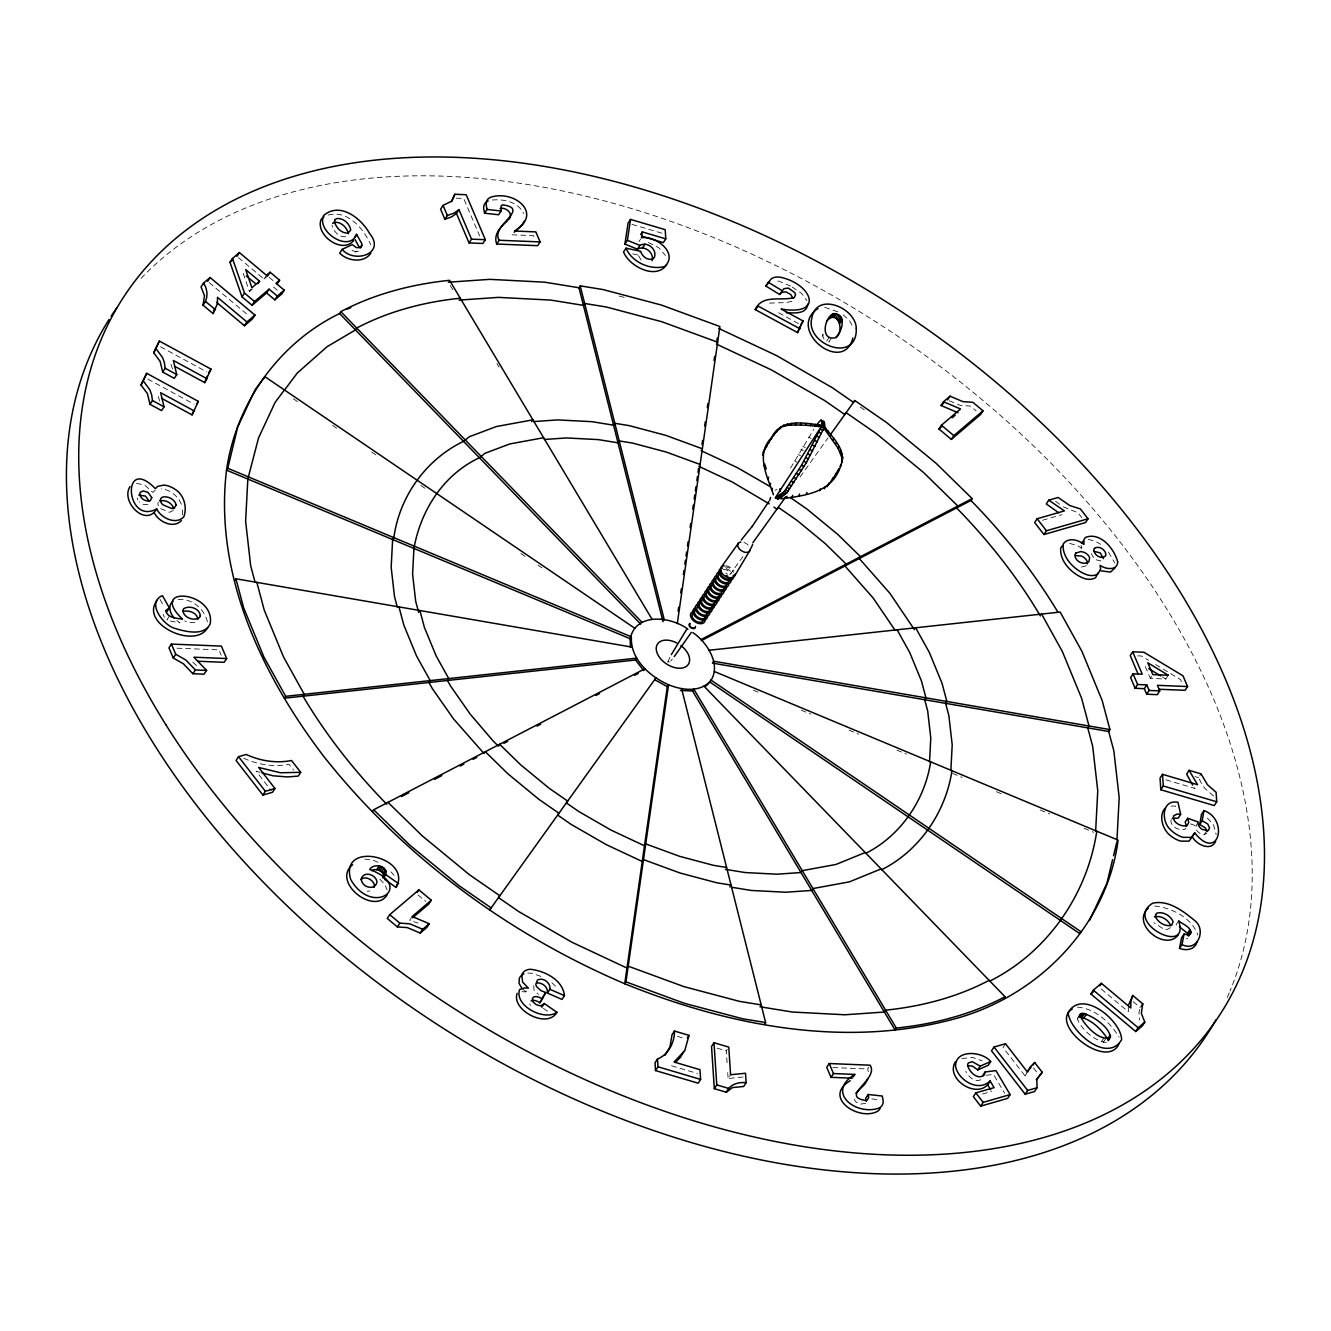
<?xml version="1.0" encoding="UTF-8"?>
<svg xmlns="http://www.w3.org/2000/svg" width="1331" height="1331" viewBox="0 0 1331 1331"><rect width="100%" height="100%" fill="white"/><g stroke="black" fill="none" stroke-linecap="round" stroke-linejoin="round"><path stroke-width="0.75" stroke-dasharray="5 3.75" d="M1128.372 1006.968L1128.305 1011.71L1100.471 988.384M182.613 514.881L182.247 507.627M1198.133 821.959L1195.587 827.183A7.354 4.642 33.3 0 0 1199.73 833.223L1204.239 834.653L1206.834 833.273M1171.047 819.663C1169.783 826.468 1178.8 830.827 1184.557 829.479L1185.954 828.165M533.714 985.672L534.064 990.397L538.473 994.407M669.842 657.364L667.813 662.156M1139.852 1009.281L1138.937 1012.575L1139.619 1019.962M1005.504 1043.72L1003.025 1047.497L1025.07 1075.93L1027.698 1070.806M790.597 467.996L813.74 429.447M1106.177 1042.572C1094.282 1040.709 1081.687 1029.745 1077.328 1018.847L1078.127 1017.616M243.207 273.354L249.413 291.506L251.077 288.993M238.432 257.632L264.037 279.077L266.499 275.301M352.05 250.344L355.793 251.892L358.272 248.115M169.503 615.92L167.024 619.697L168.887 620.662M638.996 241.527L640.644 239.014M641.026 260.061L638.248 255.053L640.71 251.293M412.177 916.493L409.698 920.27L417.934 923.098M824.022 338.989L822.641 336.028L825.104 332.251M826.651 341.152L829.13 337.375M831.243 338.207L828.764 341.984L832.674 341.568M667.729 661.64L669.343 662.173M522.185 991.678L525.945 991.928L527.592 989.415M727.075 1062.72L726.293 1050.891L728.772 1047.114M743.064 1077.029L728.124 1078.509L730.586 1074.733M1069.642 543.431L1077.361 545.527L1081.471 548.222L1083.118 545.71M868.294 1071.638L867.679 1068.976L870.158 1065.199M1168.285 675.233L1165.806 679.01L1150.35 678.377L1152.829 674.617M1213.622 796.038L1204.971 788.484L1201.594 783.66L1198.599 777.653L1201.078 773.877M1025.07 1075.93L1026.733 1073.418M1077.328 1018.847L1079.807 1015.087M1204.239 834.653L1206.701 830.877M1178.617 920.852L1176.138 924.612L1177.685 927.574M1101.336 1041.89L1103.815 1038.13M1103.199 1042.539L1105.678 1038.762M729.821 574.826L743.131 556.275M800.181 476.864L827.965 437.932M670.674 661.008L672.338 659.011M1170.431 927.657L1166.888 929.703L1163.743 929.204L1154.01 922.766M155.062 490.207L152.882 492.437L144.913 485.249L135.962 483.186M249.413 291.506L252.491 288.894M264.037 279.077L267.631 276.016M173.313 510.522L169.353 512.319L160.302 508.475A6.988 4.426 33.3 0 1 158.322 502.22M865.716 1103.382L859.626 1104.231L855.367 1101.452L853.77 1097.642M775.058 490.34L776.971 489.359M1086.329 565.675L1081.438 567.089L1078.476 566.39M358.555 251.176L355.793 251.892M980.797 1079.74C974.475 1082.935 968.486 1076.463 965.774 1071.322M791.895 301.255L786.338 302.586L765.841 303.218M1186.22 938.854L1187.518 938.355M1042.439 520.288L1061.905 514.681M982.478 1094.049L991.628 1091.42M147.857 504.432L143.565 504.482L139.156 501.887M961.864 1058.461L972.861 1057.48L982.245 1060.89M328.275 215.04C347.84 209.666 363.912 228.999 370.8 244.871M986.271 1075.282L993.475 1074.383L1004.622 1093.233M1101.053 560.983L1094.598 559.419L1091.287 553.596M367.223 891.254L369.918 890.988M194.875 622.609L187.854 622.342L184.743 620.928M345.727 236.752C339.122 237.534 333.282 231.211 331.968 225.189M178.138 599.466C192.263 598.101 205.057 609.415 207.653 622.975M492.354 200.016C504.016 198.935 518.225 201.929 523.632 213.576M1171.097 806.087L1175.489 806.037L1176.388 810.063M364.777 859.111L373.362 860.159L380.666 863.619M1154.609 906.028C1171.829 907.825 1191.977 917.808 1197.784 935.028M1077.378 1007.134C1095.03 1008.332 1110.387 1022.657 1119.088 1037.182M456.167 198.186L463.687 198.485L479.659 235.97M512.052 234.805L533.365 235.67L534.779 239.014M1137.706 655.867L1141.449 656.017L1148.57 660.309M176.94 648.18L218.9 649.877L221.162 655.201M832.873 1067.562L867.679 1068.976M527.692 973.028L532.267 973.294L541.052 976.472M1088.342 539.504L1094.498 540.802L1100.704 544.312M871.755 1098.907L879.824 1099.789M824.771 307.328L838.58 312.136M632.741 253.888L638.248 255.053M619.331 296.098L627.101 298.161M170.301 621.061L179.968 622.858L176.857 620.545M260.111 772.363L256.151 771.215L271.241 790.664M631.909 224.323L662.722 233.441M1195.188 776.639L1198.599 777.653M1165.889 779.816L1195.072 788.468L1192.676 785.074M677.462 1036.416L684.733 1038.579M717.06 1048.146L726.293 1050.891M671.556 1065.782L697.494 1073.468M1190.43 823.889L1195.654 825.736M648.413 242.541L658.712 247.666L665.417 255.436M243.739 758.237C257.781 764.693 273.803 767.305 289.06 764.26L293.635 770.183M753.396 690.207L759.136 692.602M801.229 710.172L810.795 714.181M849.078 730.153L858.645 734.146M896.911 750.135L906.478 754.128M952.663 773.427L962.18 777.404M996.47 791.729L1002.193 794.108M1040.293 810.03L1049.826 814.006M1084.116 828.331L1093.649 832.308M790.614 286.082L778.968 281.224A16.188 10.232 33.3 0 0 774.792 280.758M949.302 400.797L960.416 405.406L970.366 406.071L976.172 410.93M778.618 312.785L798.966 323.849M808.682 437.134L811.178 438.498M802.743 446.301L805.255 447.649M800.896 449.379L803.392 450.743M798.034 454.453L800.547 455.801M794.491 460.859L797.003 462.223M160.469 346.759L206.787 371.931M147.758 379.019L194.093 404.191M792.244 287.047L801.761 293.535L806.869 300.64M1063.236 506.861L1077.944 512.734L1081.737 517.643M1155.674 664.602L1180.547 679.609L1182.061 683.169M1162.396 676.93L1165.806 679.01M293.402 398.801L300.207 403.426M332.534 425.404L339.338 430.046M371.665 452.024L378.47 456.649M420.796 485.432L427.301 489.858M520.87 553.496L527.692 558.138M537.94 565.109L544.778 569.768M860.259 407.07L866.98 411.712M543.381 1008.349L549.736 1012.791M843.172 314.898L849.261 320.205L853.287 327.426M1055.616 501.238L1061.855 506.03M551.899 982.81L557.939 988.434M269.211 277.347L273.97 281.323M1133.147 1001.627L1140.318 1007.634M273.537 287.03L281.789 293.951M209.167 282.588L249.396 316.279M417.967 894.914L425.72 901.42M1207.433 818.049L1213.606 825.137L1216.168 834.52M521.902 988.317L525.945 991.928M192.779 662.189L198.069 666.997M379.851 879.109L384.626 884.266L387.121 889.823M391.081 871.921L394.092 875.432M1033.472 1067.911L1037.232 1072.786M1108.523 552.182L1114.779 563.013M450.261 285.466L454.154 291.971M496.929 363.546L499.025 367.073M164.362 617.301L163.197 614.373M160.003 599.399L163.929 606.42M1145.309 666.548L1150.35 678.377M181.365 504.233L178.287 498.26L172.764 493.185A17.17 10.848 33.3 0 0 161.434 488.826M529.755 1003.824L530.354 1005.504M170.884 364.228L173.346 371.116M158.173 396.488L160.019 401.646M137.259 497.994L137.808 500.007M1081.105 545.377L1081.471 548.222M822.458 334.148L822.641 336.028M727.724 1072.586L728.124 1078.509M141.086 278.345A655.135 414.074 33.3 0 1 885.365 327.992A655.135 414.074 33.3 0 1 1230.027 990.963M1229.245 992.826A655.135 414.074 33.3 0 1 1226.799 998.4M724.913 566.973A6.356 4.026 33.3 0 1 733.348 572.513M723.282 569.468A6.356 4.026 33.3 0 1 731.135 573.728M726.16 568.62A8.119 5.124 33.3 0 1 732.516 573.578M743.913 542.449A6.838 4.326 33.3 0 1 748.288 545.311M725.911 565.725A8.036 5.091 33.3 0 1 734.096 571.099M725.694 573.045A8.119 5.124 33.3 0 1 727.458 574.21"/><path stroke-width="1.5" d="M819.646 429.214L775.291 497.844L784.308 491.505L801.545 465.251L821.942 425.737L821.576 420.496L819.746 421.029L816.103 425.953M777.786 499.208L786.804 492.869L806.37 462.672L824.438 427.101L824.355 422.443L823.689 421.511L822.242 422.393M687.911 629.147C670.891 616.519 635.869 612.044 630.162 638.73L630.445 647.232M705.463 686.38C724.863 670.807 709.207 643.655 692.869 632.591M929.537 761.748L930.785 738.04L927.69 710.954L924.696 699.74L925.943 697.86L921.468 681.039L909.738 652.556L897.127 629.796M950.85 770.632L952.197 744.811L948.853 715.496L945.626 703.35L946.857 701.47L942.015 683.269L929.321 652.423L915.661 627.783M1095.646 831.093L1097.759 790.864L1092.684 746.325L1087.76 727.874L1089.008 725.994L1081.637 698.342L1062.354 651.508L1041.607 614.073M1116.959 839.977L1119.188 797.635L1113.847 750.85L1108.69 731.484L1109.921 729.604L1102.184 700.572L1081.937 651.375L1060.158 612.06L709.09 650.26M674.468 1031.043C674.534 1042.556 668.595 1054.585 657.481 1059.027L655.018 1062.803L655.518 1070.573L698.143 1083.184L700.605 1079.424L699.973 1069.691L674.018 1062.005L684.733 1050.758L689.025 1035.352L674.468 1031.043L672.005 1034.803L670.042 1046.615L664.951 1055.4M652.074 260.743C654.503 252.707 644.587 244.921 637.433 249.196L624.905 244.089L628.066 223.175L630.528 219.415L665.184 229.664L665.799 238.865L663.32 242.625L641.808 236.252M374.111 887.394L374.427 885.032C373.029 879.558 365.543 875.665 360.751 879.458M709.606 681.905C698.792 692.652 681.339 690.007 668.545 684.75L667.297 686.646L624.721 983.742C727.741 1025.585 843.804 1048.445 953.262 1019.247C1036.782 997.218 1106.81 927.324 1118.09 840.111L714.448 671.539M678.111 611.228L678.694 607.152M680.74 592.861L681.339 588.784M683.385 574.493L683.968 570.417M684.833 564.294L685.432 560.218M686.014 556.125L686.596 552.049M687.478 545.926L688.06 541.85M690.107 527.575L690.689 523.482M692.736 509.207L693.318 505.115M694.2 499.009L694.782 494.916M695.364 490.84L695.947 486.763M696.828 480.641L697.411 476.565M697.993 472.472L698.592 468.396M702.003 444.521L702.602 440.411M704.648 426.07L705.247 421.977M707.293 407.619L707.876 403.526M714.048 360.485L714.647 356.392M716.677 342.134L717.243 338.207M625.953 981.862L668.545 684.75C649.778 676.497 630.129 659.144 631.393 636.85L227.751 468.262L226.52 470.142C213.958 574.493 261.991 675.183 323.683 756.307C402.611 856.149 507.91 933.83 624.721 983.742L625.953 981.862L684.467 1003.324L742.781 1018.814L765.624 1022.524L681.572 688.543M677.296 623.623L719.888 326.511L661.374 305.049L603.076 289.559L580.216 285.866L578.985 287.746L663.038 621.71M665.799 238.865L642.324 231.91L641.475 237.767C655.684 235.188 679.076 253.372 664.602 266.583C650.194 270.309 631.942 262.224 626.036 248.182L623.557 251.958C629.347 266.599 656.216 280.175 666.615 264.769M842.956 457.065L841.741 462.506C845.401 448.164 831.293 436.269 823.523 425.571C805.854 423.325 781.23 417.335 771.664 437.566C755.11 454.037 767.338 476.431 773.461 494.783M624.905 244.089L627.383 240.329L630.528 219.415M807.651 304.134C806.969 314.549 793.659 312.985 786.238 312.669M1207.084 831.609L1205.304 827.849L1199.73 824.505L1201.477 814.339L1203.956 810.579C1229.245 819.563 1218.481 862.455 1194.789 832.956L1189.049 841.159L1180.547 841.109A19.349 12.229 33.3 0 1 1167.736 833.189C1162.146 826.801 1159.018 815.504 1164.858 808.416M1199.73 824.505L1202.192 820.728L1203.956 810.579M1108.091 1040.709C1117.508 1032.074 1089.091 1011.71 1080.606 1013.839L1078.959 1016.368M1179.532 948.354L1182.011 944.594C1197.734 952.663 1206.901 929.254 1194.323 920.237C1183.026 910.936 1168.086 899.556 1152.596 903.25C1122.698 922.1 1190.962 956.989 1178.617 920.852C1182.643 924.33 1191.495 926.908 1190.763 933.563L1188.699 935.077L1184.041 934.079L1181.562 937.856L1179.532 948.354C1185.904 951.016 1194.872 949.768 1196.918 942.132M1182.011 944.594L1184.041 934.079M763.894 450.527L762.596 455.185M342.134 249.363L352.282 244.621L356.492 247.682L361.034 247.4L361.916 243.856L356.608 234.372C349.038 253.173 316.129 231.577 323.649 215.489C340.054 201.38 361.25 218.45 369.552 233.391C386.406 253.838 354.196 263.871 342.134 249.363L339.655 253.14C347.69 261.242 364.029 263.505 370.933 253.04M227.751 468.262L237.683 427.085L255.07 389.783L264.886 376.673L634.854 628.299M930.668 761.831C924.812 800.264 900.605 835.735 865.699 853.387M951.981 770.732C945.659 812.359 919.405 850.742 881.571 869.792M1096.777 831.21C1087.36 894.482 1047.214 952.48 989.665 981.163M1112.6 859.643L1106.926 883.185L1089.54 920.47M1113.548 855.733L1116.859 842.007M1098.142 572.646L1095.679 577.554A17.17 10.848 33.3 0 1 1086.096 579.035C1073.185 575.391 1059.11 561.615 1060.757 547.74L1062.82 545.427M451.442 201.746L454.869 194.259L466.166 194.709L485.316 239.696L482.854 243.473L469.044 242.907L456.483 213.426L458.962 209.666L471.523 239.147L469.044 242.907M454.869 194.259L451.825 201.014L443.073 205.44L440.594 209.2L444.887 219.282L451.592 216.886L456.483 213.426M384.576 879.292L396.106 887.478L396.888 884.583M396.106 887.478C413.176 857.114 338.972 839.645 350.702 879.475C372.214 917.458 415.738 886.629 369.619 869.476C375.708 860.675 393.111 869.393 382.929 878.111C386.156 872.104 376.39 867.429 371.715 870.64M985.14 1071.954L984.341 1074.882C977.869 1080.789 968.685 1071.588 967.587 1064.883L968.253 1062.97L972.312 1061.672L980.215 1066.131L990.697 1061.522C982.211 1051.008 954.66 1049.061 955.591 1066.78C958.753 1080.572 978.584 1092.402 990.098 1080.955L994.091 1087.643L975.823 1092.901L973.344 1096.677L980.681 1106.144L1007.667 1098.374L1010.129 1094.598L995.954 1070.623L985.14 1071.954L982.661 1075.731M254.97 315.098L246.901 321.952L217.502 297.329L217.419 303.651L213.076 313.584L203.027 305.165L204.492 295.732L201.031 286.897L203.51 283.12L210.098 277.514L254.97 315.098L252.491 318.874L244.438 325.729L216.587 302.387M203.027 305.165C208.302 298.976 208.052 289.659 203.51 283.12M1142.797 1003.873L1141.332 1013.29L1144.793 1022.141L1142.314 1025.918L1135.726 1031.525L1090.854 993.941L1093.333 990.164L1101.386 983.31L1130.784 1007.933L1130.868 1001.611L1132.748 995.455L1142.797 1003.873L1141.149 1006.386M852.905 337.991C843.255 375.475 785.739 329.606 817.933 308.559M213.076 313.584L214.474 308.958M1128.389 1005.387L1132.748 995.455M207.752 627.567C195.424 649.911 139.306 624.222 156.925 600.547M770.632 497.461L769.667 500.256M842.407 460.809L840.327 466.482L840.992 464.769C833.156 492.703 805.554 495.515 780.964 498.859M194.509 411.113L160.652 392.712L164.046 406.837L161.583 410.597L150.004 404.308L147.425 393.66L141.053 385.042L146.676 373.312L198.352 401.38L192.047 414.889L161.75 398.418M207.22 378.853L173.363 360.468L176.757 374.577L174.278 378.353L162.715 372.064L160.136 361.4L153.764 352.782L159.371 341.052L211.047 369.136L204.741 382.629L174.444 366.175M141.053 385.042L146.676 373.312M153.764 352.782L159.371 341.052M192.047 414.889L193.311 411.645M204.741 382.629L207.303 376.141M797.585 332.6L803.142 321.004L781.097 309.025C824.505 316.312 812.16 284.568 781.43 277.464A16.188 10.232 33.3 0 0 770.865 279.26L765.774 285.999L779.617 294.467L783.942 288.677L788.301 288.062L794.757 292.57L795.555 294.517L794.374 297.479C781.63 301.438 762.131 293.818 755.226 309.591L797.585 332.6L800.047 326.328M763.229 452.224L765.325 448.164M764.66 449.861L767.122 445.036M766.44 446.75L769.235 441.426M768.569 443.123L771.664 437.566M770.982 439.263L774.359 433.723M773.694 435.437L777.304 430.163M764.227 465.783L764.892 464.086M776.639 431.876L780.465 427.151M779.8 428.865L783.826 424.938M783.16 426.652L786.688 425.487L787.353 423.79M767.97 478.91L768.636 477.197M786.688 425.487L790.714 425.105L791.379 423.391M769.984 485.016L770.649 483.303M790.714 425.105L795.406 424.972L796.088 423.258M771.73 490.058L772.413 488.361M795.406 424.972L800.48 425.038L801.162 423.341M800.48 425.038L805.654 425.271L806.32 423.574M805.654 425.271L810.629 425.637L811.311 423.924M786.338 498.01L787.02 496.297M810.629 425.637L815.121 426.053L815.803 424.356M815.121 426.053L818.848 426.502L819.53 424.789M792.061 497.012L792.744 495.315M818.848 426.502L821.526 426.918L822.192 425.221L824.571 426.585L823.822 428.166L838.097 448.164L842.29 458.779M823.822 428.166L822.857 427.284L823.523 425.571M798.933 495.731L799.598 494.017M825.503 430.113L826.168 428.399M827.699 432.891L828.364 431.177M806.27 494.2L806.935 492.503M830.245 436.285L830.91 434.572M832.94 440.095L833.622 438.398M835.618 444.138L836.301 442.424M819.68 490.673L820.345 488.976M838.097 448.164L838.78 446.451M824.438 488.776L825.104 487.079M840.194 451.991L840.876 450.277M826.984 486.863L829.263 482.903L828.597 484.6M830.76 481.689L833.106 477.713M841.741 455.402L842.407 453.688M833.256 478.278L838.963 468.828L838.28 470.525M835.851 474.502L836.517 472.804M130.005 486.564C120.256 501.72 145.994 527.692 156.692 508.941C161.034 518.058 175.975 525.246 183.844 516.811C187.288 507.227 184.16 494.999 175.243 489.409A17.17 10.848 33.3 0 0 163.913 485.066L157.54 486.431L155.361 488.66C121.371 453.638 125.014 525.762 156.692 508.941M1215.669 841.225C1211.177 851.89 1196.07 844.503 1192.31 836.717M836.068 337.625C844.886 330.57 837.565 308.975 827.033 320.771M867.779 1079.075L864.884 1084.116L855.816 1093.217M750.701 548.721L752.697 544.479M683.751 1051.407L680.374 1057.413L675.399 1062.454M1194.789 832.956L1191.528 837.382L1183.026 837.349A19.349 12.229 33.3 0 1 1170.215 829.429C1161.098 821.277 1161.614 799.033 1177.968 802.277L1180.664 814.356L1178.185 818.116L1172.212 818.415M387.071 895.014C373.778 915.562 331.286 881.871 352.632 864.668M1114.929 568.004L1110.52 572.08L1101.103 570.883M1119.138 1043.504C1107.525 1070.939 1047.88 1024.321 1072.22 1009.014M531.036 1000.929A7.354 4.642 33.3 0 1 538.04 1001.677L539.837 1002.792L543.281 996.32M542.316 999.032L545.743 992.543L540.952 990.63L536.526 986.62L535.794 984.291L537.491 980.032C543.148 976.987 550.984 982.943 549.853 989.282L547.374 993.042L561.981 999.431L564.46 995.671C562.78 979.666 544.479 970.765 530.171 969.251A19.349 12.229 33.3 0 0 521.769 974.708L522.601 982.095L528.424 988.151L524.664 987.901L519.606 989.565C514.149 1005.67 543.963 1021.376 556.974 1012.342L544.263 1003.474L540.735 1005.92L536.277 1004.739L532.833 1001.727L532.433 998.45L533.515 997.169A7.354 4.642 33.3 0 1 540.519 997.917L542.316 999.032L539.837 1002.792M524.281 221.179L522.218 224.906L514.182 232.26M671.306 654.669L686.696 629.313M1178.118 935.094C1165.141 951.682 1130.551 923.964 1148.32 908.091M353.547 240.628C342.183 254.604 314.848 234.805 321.17 219.266L323.949 216.82M734.828 575.608L749.885 550.468M1080.606 1013.839L1079.807 1015.087C1083.6 1024.288 1099.739 1042.356 1110.47 1037.248M207.619 281.29L210.098 277.514M279.61 280.209L276.016 283.27L284.252 290.175L277.314 296.081L269.078 289.176L266.599 292.936L252.091 305.298L242.009 296.846L229.98 262.274L232.459 258.497L239.397 252.591L266.499 275.301L270.11 272.239L279.61 280.209L277.131 283.969M236.918 256.367L239.397 252.591M162.715 372.064L165.177 368.288L164.345 362.531L162.615 357.623L156.243 349.005M150.004 404.308L152.483 400.548L151.634 394.791L149.904 389.883L143.532 381.265M242.009 296.846L244.488 293.07L232.459 258.497M257.915 283.719L259.562 281.207L245.686 269.577L251.892 287.729L259.562 281.207M267.631 276.016L270.11 272.239M252.091 305.298L254.554 301.521L269.078 289.176M208.584 372.896L211.047 369.136M244.438 325.729L246.901 321.952M196.689 403.892L198.352 401.38M266.599 292.936L274.835 299.858L277.314 296.081M284.252 290.175L281.789 293.951L274.835 299.858M354.961 236.885L356.608 234.372M263.654 378.57L264.886 376.673M360.402 247.865L362.049 245.353M630.162 638.73L226.52 470.142C236.02 403.409 278.828 343.099 339.588 313.534L340.836 311.637C374.294 293.935 411.994 284.152 449.562 280.325L652.057 619.264M166.874 611.694L169.353 607.918L162.465 595.623C146.094 602.194 162.998 624.655 174.211 628.215C184.976 631.426 204.125 636.7 210.231 623.806C215.406 590.665 147.076 585.091 182.43 619.098C176.574 618.233 167.224 617.883 165.676 610.596L169.353 607.918M444.887 219.282L447.366 215.506L454.054 213.11L458.962 209.666M171.416 644.088L168.937 647.864L173.263 658.03L183.362 663.77L192.895 673.736L204.092 674.185L206.571 670.408L193.927 657.215L226.669 658.546L221.379 646.101L171.416 644.088L175.742 654.253L185.824 659.993L195.374 669.959L206.571 670.408M173.263 658.03L175.742 654.253M234.689 580.665L235.92 578.769L632.158 647.149M496.679 244.022L499.158 240.262C489.958 225.771 531.385 208.734 502.552 204.824L501.122 205.856L501.122 210.98L498.643 214.757L484.551 213.21L487.03 209.433L486.198 204.858A16.188 10.232 33.3 0 1 490.673 197.238C513.566 189.601 543.963 213.11 514.531 231.028L535.844 231.893L540.103 241.909L537.624 245.686L496.679 244.022C493.185 234.555 500.639 226.453 507.41 220.896M192.895 673.736L195.374 669.959M226.669 658.546L224.19 662.306L197.587 661.224M238.532 756.674L236.069 760.434L262.906 795.056L272.506 792.294L274.968 788.518L258.63 767.438L280.492 772.762L300.706 772.313L291.539 760.5C276.266 763.545 260.26 760.916 246.202 754.461L238.532 756.674L265.385 791.28L274.968 788.518M285.699 696.313L284.451 698.209L635.519 660.01L636.75 658.13L285.699 696.313L263.904 657.015L243.656 607.818L235.92 578.769M262.906 795.056L265.385 791.28M640.677 234.422L642.324 231.91M637.433 249.196L639.912 245.42C647.066 241.161 656.965 248.93 654.553 256.966L653.205 258.796C647.947 261.026 641.958 256.45 640.71 251.293L626.036 248.182M642.49 247.965L644.953 244.205M300.706 772.313L298.227 776.089L287.629 776.938L273.238 775.807L262.074 772.945M531.668 421.711L532.899 419.831L496.413 426.536L469.444 436.684L463.504 441.343C425.987 459.445 399.483 496.396 393.86 537.641L392.628 539.521L391.164 567.339L394.508 596.654L397.287 607.069M372.43 811.677L373.678 809.78L644.969 668.728L643.738 670.608L635.519 660.01M376.756 869.659L379.219 865.899M378.42 870.041L380.899 866.281M380.017 870.773L382.496 866.997M381.531 871.838L384.01 868.062M382.895 873.252L385.358 869.492M383.644 874.766L386.123 870.99M389.733 914.663L387.254 918.423L397.403 926.925L407.353 927.607L420.213 933.064L426.752 927.507L429.231 923.731L412.177 916.493L431.294 900.238L418.882 889.857L389.733 914.663L399.866 923.148L409.832 923.83L422.692 929.288L429.231 923.731M417.235 892.369L418.882 889.857M397.403 926.925L399.866 923.148M800.663 324.764L803.142 321.004M431.294 900.238L428.815 904.015L412.643 917.758M420.213 933.064L422.692 929.288M830.893 317.377L833.356 313.617C847.032 313.351 842.656 332.284 835.153 337.791C820.229 340.819 824.105 317.826 833.356 313.617M832.324 317.244L834.803 313.484M833.888 317.543L836.367 313.783M835.585 318.275L838.048 314.515M837.132 319.307L839.611 315.53M838.347 320.505L840.826 316.728M839.229 321.886L841.708 318.109M839.794 323.45L842.273 319.673M752.048 526.627L768.869 501.438M701.487 640.577L970.931 500.473L972.179 498.593L936.175 463.371L886.679 422.609L854.785 400.531L853.537 402.411L832.274 387.687L776.356 355.477L718.657 328.408M680.341 690.44L692.553 691.005L693.784 689.109L896.279 1028.048C933.846 1024.221 971.547 1014.438 1005.021 996.736L703.949 686.18M544.096 995.056L545.743 992.543M541.784 1007.234L544.263 1003.474M958.07 412.743L941.017 405.489L943.496 401.729L950.035 396.172L962.895 401.629L972.845 402.311L982.993 410.797L980.514 414.573L951.349 439.38L938.954 428.998L941.433 425.221L960.533 408.966L943.496 401.729M947.556 399.932L950.035 396.172M556.974 1012.342C547.074 1029.395 511.104 1009.979 517.143 993.342M951.349 439.38L953.828 435.603L982.993 410.797M729.804 886.962L731.035 885.082L716.71 882.769L680.158 873.053L643.489 859.593L642.241 861.49L606.071 844.52L571.016 824.322L557.689 815.088L558.92 813.208L538.922 799.365L507.893 773.81L485.333 751.732M655.518 1070.573L657.996 1066.797L657.481 1059.027M687.378 1037.864L689.025 1035.352M1048.778 500.157L1064.384 510.904L1037.132 518.757L1034.653 522.534L1043.953 534.513L1085.547 522.534L1088.026 518.774L1080.406 508.958L1069.874 505.58L1058.095 497.478L1048.778 500.157L1046.299 503.933L1058.794 512.818M1043.953 534.513L1046.432 530.753L1088.026 518.774M713.998 1042.739L711.536 1046.515L714.314 1088.675L726.393 1092.252L732.399 1087.593L743.68 1086.479L746.159 1082.702L745.526 1073.252L730.586 1074.733L728.772 1047.114L713.998 1042.739L716.777 1084.898L714.314 1088.675M764.393 1024.404L765.624 1022.524M726.393 1092.252C729.654 1084.432 738.289 1081.787 746.159 1082.702M830.993 1077.328L833.472 1073.568L854.785 1074.416C825.353 1092.352 855.75 1115.844 878.643 1108.224A16.188 10.232 33.3 0 0 883.118 1100.604L882.287 1096.029L868.195 1094.481L868.71 1097.609L866.764 1100.637C837.931 1096.711 879.342 1079.691 870.158 1065.199L829.213 1063.536L826.734 1067.312L830.993 1077.328L852.306 1078.193M853.138 1076.929L854.785 1074.416M1158.935 689.258L1185.106 690.307L1187.568 686.546L1183.009 675.832L1143.928 652.257L1132.698 651.791L1130.235 655.567L1138.171 674.218M896.279 1028.048L895.048 1029.944L692.553 691.005M1132.698 651.791L1142.231 674.185L1133.064 673.819L1130.585 677.579L1135.143 688.293L1144.327 688.659L1146.79 684.899L1137.622 684.517L1135.143 688.293M868.195 1094.481L865.716 1098.241L866.231 1101.386M1187.568 686.546L1157.388 685.315L1159.75 690.872L1157.271 694.649L1146.69 694.216L1149.169 690.44L1146.79 684.899M1003.774 998.616L1005.021 996.736M1189.115 770.333L1197.534 784.691L1162.529 774.326L1160.05 778.103L1160.815 789.749L1214.255 805.571L1216.734 801.794L1216.101 792.278L1207.45 784.724L1201.078 773.877L1189.115 770.333L1186.636 774.11L1192.676 785.074M1160.815 789.749L1163.294 785.972L1162.529 774.326M967.587 1065.649L972.395 1066.098L977.753 1069.908L980.215 1066.131M994.007 1047.031L991.528 1050.808L1025.186 1094.215L1034.586 1091.503L1037.065 1087.726L1036.849 1079.524L1042.223 1072.254L1034.686 1062.521L1030.177 1067.029L1027.549 1072.17L1005.504 1043.72L994.007 1047.031L1027.665 1090.438L1037.065 1087.726M990.697 1061.522L988.218 1065.282L977.753 1069.908M955.425 1061.689C944.311 1079.641 980.165 1101.635 990.098 1080.955M980.681 1106.144L983.16 1102.367L1010.129 1094.598M1202.192 820.728L1207.783 824.072L1209.563 827.849L1208.332 830.527L1202.209 829.446A7.354 4.642 33.3 0 1 1198.05 823.407L1198.133 821.959L1187.668 818.282L1185.189 822.059L1186.304 826.035M1033.039 1065.033L1034.686 1062.521M1025.186 1094.215L1027.665 1090.438M1042.223 1072.254L1036.267 1079.657M1081.67 1013.274L1079.191 1017.05C1091.237 1018.797 1102.068 1030.011 1108.191 1039.86L1110.67 1036.1M1099.739 985.822L1101.386 983.31M1080.522 1016.884L1083.001 1013.107M1082.136 1017.134L1084.615 1013.373M1084.016 1017.816L1086.495 1014.039M1107.874 1038.513L1110.353 1034.736M1190.995 932.332L1188.516 936.109L1187.502 933.347L1189.964 929.57M1188.25 934.778L1190.729 931.001M1135.726 1031.525L1138.188 1027.748L1144.793 1022.141M752.464 526.011L741.234 540.02M508.542 219.781C514.298 214.424 506.146 206.621 500.073 208.584M691.355 632.375L674.235 656.582M721.485 566.856L738.555 543.031M752.814 542.765L785.839 496.696M830.344 434.771L854.785 400.531M284.418 389.966L275.084 402.444L258.53 437.966L247.832 479.044L245.619 521.286L250.694 565.825L255.119 582.429M284.352 390.282L297.196 373.129L326.977 346.775L355.493 329.922L356.725 328.042C388.585 311.188 424.489 301.871 460.26 298.227M1081.487 543.231L1083.051 541.168M755.226 309.591L758.337 306.246M765.774 285.999L768.386 283.037M779.617 294.467L781.463 292.454L785.839 291.838L790.681 294.45L793.076 298.277M181.382 520.587C173.512 529.023 158.555 521.819 154.23 512.718M1027.698 1070.806L1031.076 1067.429M173.063 601.263C167.257 605.538 170.252 613.841 174.361 618.183M229.98 262.274L232.759 259.911M941.017 405.489L943.629 403.276M938.954 428.998L941.899 426.486M952.181 417.734L955.126 415.239M1090.854 993.941L1093.55 991.645M850.193 1080.739C822.758 1096.927 857.048 1120.386 876.164 1112.001A16.188 10.232 33.3 0 0 880.323 1107.775M332.617 223.375L334.331 222.327C340.936 221.495 347.208 227.534 348.289 233.774M865.2 852.522L835.951 864.468L802.244 870.657L801.012 872.537L777.005 874.201L745.194 872.554L725.362 869.343M881.105 868.927L849.428 881.854L812.942 888.559L811.71 890.439L785.723 892.236L751.283 890.456L731.751 887.278M989.116 980.331C957.255 997.185 921.351 1006.519 885.597 1010.162L884.35 1012.042L844.886 1014.771L792.577 1012.059L759.951 1006.768M700.871 639.662L972.179 498.593M401.446 796.587L408.8 792.76M434.505 779.4L441.859 775.574M460.227 766.024L463.887 764.11M473.071 759.336L476.748 757.439M503.933 743.297L507.627 741.384M537.042 726.077L540.735 724.164M595.905 695.481L599.582 693.567M634.538 675.383L638.215 673.486M347.092 309.091L350.835 307.694M1154.476 916.876C1160.732 915.096 1168.285 919.588 1170.615 925.511M138.74 495.099L145.478 496.097L149.288 501.354M159.87 500.922C165.393 499.424 172.265 503.035 173.745 508.642M1075.531 555.659L1081.321 556.009A6.988 4.426 33.3 0 1 1087.194 561.615L1087.311 563.828M1093.633 551.234L1100.221 552.897L1103.449 558.621M183.329 611.278C189.102 610.13 197.238 612.659 197.82 619.414M448.314 282.205L489.775 279.344L544.712 282.189L578.985 287.746M459.012 300.107L498.476 297.379L550.801 300.091L583.411 305.381L584.658 303.485L606.42 307.012L661.94 321.769L717.642 342.2M533.664 421.578L557.656 419.914L592.095 421.694L613.574 425.188L614.806 423.291L629.13 425.621L665.683 435.32L702.369 448.78M543.597 437.733L509.889 443.922L484.983 453.289L479.41 457.748C443.423 474.502 420.712 510.372 413.941 548.422L412.593 574.11L415.671 601.196L418.666 612.41M544.362 439.48L566.357 437.949L598.168 439.596L618.017 442.807L619.248 440.927L632.475 443.073L666.232 452.041L700.123 464.469M537.092 982.927C542.532 982.528 548.322 987.269 547.374 993.042M471.523 239.147L485.316 239.696M499.158 240.262L540.103 241.909M1149.169 690.44L1159.75 690.872M1180.664 814.356L1176.987 814.106L1173.526 815.886C1172.262 822.708 1181.263 827.05 1187.036 825.702L1188.766 822.275L1187.668 818.282M487.03 209.433L501.122 210.98M726.593 867.446L713.366 865.3L679.609 856.332L645.735 843.904L644.487 845.801L611.079 830.128L578.702 811.461L566.39 802.942L567.622 801.062L549.171 788.268L520.504 764.66L499.657 744.279L498.426 746.159L493.202 741.051L470.192 714.115L450.643 686.164L447.482 680.474L448.73 678.577L436.102 655.817L424.389 627.334L419.897 610.53M761.199 1004.888L739.437 1001.361L683.918 986.62L628.199 966.173L626.968 968.053L572.031 942.281L518.791 911.619L498.526 897.593L499.774 895.713L469.41 874.683L422.26 835.868L388.003 802.343M1109.921 729.604L713.682 661.224L712.451 663.104L1108.69 731.484M821.526 426.918L822.857 427.284M1163.294 785.972L1216.734 801.794M657.996 1066.797L700.605 1079.424M716.777 1084.898L728.856 1088.475M627.383 240.329L639.912 245.42M549.853 989.282L564.46 995.671M716.411 344.08L771.348 369.868L824.588 400.531L844.836 414.557L846.083 412.677L876.447 433.69L923.581 472.522L957.854 506.046L956.606 507.926C988.467 540.536 1017.134 576.706 1040.376 615.97M701.121 450.66L737.307 467.63L770.599 486.83M698.875 466.349L732.283 482.022L769.285 503.883M667.297 686.646L654.719 679.742L655.967 677.845L489.825 909.738L491.072 907.842L459.178 885.764L409.665 845.002L373.678 809.78M757.705 305.831L800.047 328.84M821.177 420.147L824.072 421.844M820.678 420.163L824.355 422.443M822.042 421.86L824.555 423.225M822.159 422.742L824.654 424.107M822.192 423.657L824.688 425.022M822.159 424.506L824.654 425.87M821.942 425.737L824.438 427.101M821.443 426.802L823.956 428.166M820.362 429.031L822.874 430.395M818.815 432.226L821.31 433.573M816.885 436.102L819.397 437.466M814.722 440.445L817.234 441.809M812.426 445.02L814.921 446.384M810.113 449.579L812.609 450.943M807.9 453.871L810.396 455.235M805.904 457.664L808.416 459.029M803.874 461.325L806.37 462.672M801.545 465.251L804.04 466.615M799.016 469.344L801.528 470.708M796.404 473.453L798.899 474.818M793.792 477.446L796.304 478.811M791.313 481.206L793.825 482.571M789.067 484.6L791.562 485.965M787.137 487.479L789.632 488.843M785.639 489.741L788.135 491.089M784.308 491.505L786.804 492.869M782.828 493.052L785.323 494.417M781.297 494.367L783.793 495.731M779.783 495.448L782.295 496.812M778.369 496.33L780.881 497.694M777.138 497.012L779.65 498.36M776.156 497.478L778.668 498.842M775.524 497.761L778.019 499.108M165.177 368.288L176.757 374.577M152.483 400.548L164.046 406.837M1148.736 668.628L1160.682 675.898M768.253 282.239L782.096 290.69M1179.399 926.742L1187.502 933.347M790.248 497.478L806.919 509.024L837.948 534.58L860.508 556.657L859.277 558.538L889.84 593.243L914.43 629.663M773.893 507.078L776.988 509.207L778.219 507.327L796.687 520.105L825.353 543.714L846.183 564.094L844.952 565.991L873.169 598.035L895.098 630.262M385.408 874.351L398.585 883.701M941.433 425.221L953.828 435.603M246.285 275.933L255.552 283.686M1093.333 990.164L1138.188 1027.748M244.488 293.07L254.554 301.521M205.49 301.405L215.539 309.824M970.931 500.473C1004.04 534.23 1033.588 571.814 1057.995 612.31M484.101 753.612L453.538 718.906L432.359 688.659L428.948 682.487L430.179 680.59L416.52 655.95L403.842 625.121L398.984 606.919M386.755 804.223C354.895 771.614 326.245 735.444 303.002 696.18L304.233 694.3L283.486 656.882L264.22 610.031L256.85 582.379M340.836 311.637L641.908 622.193M339.588 313.534L640.66 624.073M1037.132 518.757L1046.432 530.753M975.823 1092.901L983.16 1102.367M521.902 988.317L519.057 983.376L519.29 978.468A19.349 12.229 33.3 0 1 523.898 973.943M355.061 239.613L359.437 247.616M987.635 1084.732L990.63 1089.74M1144.327 688.659L1146.69 694.216M1133.064 673.819L1137.622 684.517M829.213 1063.536L833.472 1073.568M443.073 205.44L447.366 215.506M765.325 465.717L766.19 468.978M580.216 285.866L664.269 619.83M484.551 213.21L483.719 208.634A16.188 10.232 33.3 0 1 488.194 200.998M1215.835 1019.962A655.135 414.074 33.3 0 1 446.6 1030.444A655.135 414.074 33.3 0 1 108.959 319.573M111.138 316.196A655.135 414.074 33.3 0 1 116.779 307.894M680.906 645.552A18.451 11.663 33.3 0 1 682.853 667.896A18.451 11.663 33.3 0 1 656.549 651.242A18.451 11.663 33.3 0 1 676.83 642.973M731.717 577.288A6.356 4.026 33.3 0 1 723.948 577.637A6.356 4.026 33.3 0 1 721.169 570.383M729.538 579.817A6.356 4.026 33.3 0 1 721.585 581.248A6.356 4.026 33.3 0 1 719.722 573.378M733.248 575.192A8.119 5.124 33.3 0 1 728.656 580.449A8.119 5.124 33.3 0 1 719.505 574.426A8.119 5.124 33.3 0 1 722.483 568.137M715.146 602.527A6.356 4.026 33.3 0 1 707.393 602.876A6.356 4.026 33.3 0 1 704.615 595.606M719.056 596.82A8.119 5.124 33.3 0 1 710.055 600.73A8.119 5.124 33.3 0 1 706.778 590.149M712.983 605.056A6.356 4.026 33.3 0 1 705.729 606.903A6.356 4.026 33.3 0 1 702.236 599.216M716.694 600.431A8.119 5.124 33.3 0 1 707.693 604.341A8.119 5.124 33.3 0 1 704.398 593.759M710.621 608.65A6.356 4.026 33.3 0 1 702.652 610.08A6.356 4.026 33.3 0 1 700.788 602.211M714.314 604.041A8.119 5.124 33.3 0 1 709.739 609.282A8.119 5.124 33.3 0 1 700.572 603.276A8.119 5.124 33.3 0 1 703.567 596.97M708.059 613.341A6.356 4.026 33.3 0 1 699.624 613.208A6.356 4.026 33.3 0 1 698.426 605.821M711.952 607.635A8.119 5.124 33.3 0 1 707.377 612.892A8.119 5.124 33.3 0 1 698.209 606.869A8.119 5.124 33.3 0 1 701.187 600.58M705.696 616.952A6.356 4.026 33.3 0 1 697.926 617.285A6.356 4.026 33.3 0 1 695.148 610.031M709.589 611.245A8.119 5.124 33.3 0 1 704.997 616.486A8.119 5.124 33.3 0 1 695.847 610.48A8.119 5.124 33.3 0 1 698.825 604.191M724.613 588.102A6.356 4.026 33.3 0 1 716.86 588.452A6.356 4.026 33.3 0 1 714.065 581.198M728.772 583.96A8.119 5.124 33.3 0 1 718.607 585.773A8.119 5.124 33.3 0 1 716.228 575.741M695.398 626.335A3.594 2.279 33.3 0 1 691.421 628.066A3.594 2.279 33.3 0 1 689.957 623.374M704.864 618.449A8.119 5.124 33.3 0 1 700.272 623.707A8.119 5.124 33.3 0 1 691.105 617.684A8.119 5.124 33.3 0 1 694.1 611.395M720.088 594.242A6.356 4.026 33.3 0 1 712.118 595.656A6.356 4.026 33.3 0 1 710.255 587.786M723.781 589.616A8.119 5.124 33.3 0 1 719.206 594.857A8.119 5.124 33.3 0 1 710.039 588.851A8.119 5.124 33.3 0 1 713.017 582.562M722.45 590.631A6.356 4.026 33.3 0 1 714.481 592.062A6.356 4.026 33.3 0 1 712.617 584.193M726.144 586.006A8.119 5.124 33.3 0 1 721.568 591.263A8.119 5.124 33.3 0 1 712.401 585.241A8.119 5.124 33.3 0 1 715.396 578.952M717.708 597.835A6.356 4.026 33.3 0 1 710.471 599.699A6.356 4.026 33.3 0 1 706.977 592.012M721.668 594.774A8.119 5.124 33.3 0 1 710.654 595.972A8.119 5.124 33.3 0 1 710.654 586.156M727.175 583.427A6.356 4.026 33.3 0 1 719.938 585.274A6.356 4.026 33.3 0 1 716.444 577.587M731.135 580.349A8.119 5.124 33.3 0 1 720.121 581.547A8.119 5.124 33.3 0 1 720.121 571.748M735.078 574.243A8.036 5.091 33.3 0 1 724.147 575.425A8.036 5.091 33.3 0 1 724.147 565.692M750.102 549.304A6.838 4.326 33.3 0 1 740.818 550.319A6.838 4.326 33.3 0 1 740.818 542.033M703.317 620.562A6.356 4.026 33.3 0 1 695.564 620.895A6.356 4.026 33.3 0 1 692.785 613.641M706.495 613.242A8.119 5.124 33.3 0 1 704.332 619.98A8.119 5.124 33.3 0 1 694.499 615.671A8.119 5.124 33.3 0 1 694.948 608.184M727.791 576.223A6.356 4.026 33.3 0 1 726.293 575.574M694.582 627.65A2.928 1.847 33.3 0 1 690.972 627.184A2.928 1.847 33.3 0 1 690.007 624.073M780.482 491.056A1.913 1.215 33.3 0 1 780.482 488.727M1155.624 914.696L1155.458 916.71C1157.97 922.483 1165.407 926.908 1171.646 925.378L1173.093 921.734C1170.764 915.828 1163.211 911.319 1156.955 913.116L1155.624 914.696M361.599 877.828L361.383 880.307C362.781 886.928 373.046 890.506 376.59 883.634L376.889 881.255C375.475 874.783 365.093 871.023 361.599 877.828M1068.111 1012.708C1069.741 1030.876 1107.043 1064.118 1121.617 1039.727C1121.567 1020.91 1081.987 988.001 1068.111 1012.708M856.282 328.258C857.497 364.494 805.288 344.529 811.694 318.641C815.787 291.056 855.717 307.544 856.282 328.258M1117.691 561.965C1117.441 571.049 1105.229 569.302 1100.121 565.326L1100.621 568.886L1098.142 573.777A17.17 10.848 33.3 0 1 1088.558 575.258C1075.648 571.631 1061.589 557.839 1063.219 543.963C1068.194 537.092 1078.393 539.637 1083.933 544.446L1083.966 539.454L1085.53 537.408C1100.338 531.568 1114.529 548.954 1117.691 561.965M151.767 497.578L150.336 500.672C145.578 502.253 138.624 497.861 140.038 492.453L143.116 490.906L147.957 492.337L151.767 497.578M176.208 504.882L174.261 508.043L171.815 508.542L162.781 504.715A6.988 4.426 33.3 0 1 160.801 498.443L162.349 497.162C167.872 495.664 174.744 499.258 176.208 504.882M335.096 219.598L334.43 221.412C335.761 227.451 341.585 233.774 348.206 232.975L350.768 229.997C349.67 223.774 343.415 217.718 336.81 218.567L335.096 219.598M200.299 615.637L199.467 617.584C193.727 621.427 183.611 617.734 182.846 610.496L183.661 608.666C189.418 605.172 199.6 608.284 200.299 615.637M1094.465 548.355L1093.766 549.836C1094.015 554.927 1100.637 559.469 1105.179 556.325L1105.911 554.861C1105.745 549.753 1098.973 545.228 1094.465 548.355M1075.881 553.03L1074.916 554.877C1074.699 561.333 1083.7 565.525 1088.808 561.898L1089.656 557.839A6.988 4.426 33.3 0 0 1083.8 552.232L1080.872 551.566L1075.881 553.03M710.987 680.074L709.756 681.954L1079.724 933.58L1080.955 931.7L710.987 680.074M1168.285 675.233L1152.829 674.617L1147.788 662.788L1168.285 675.233M165.976 724.913A655.135 414.074 33.3 0 0 1192.676 1049.71A655.135 414.074 33.3 0 0 656.399 193.594A655.135 414.074 33.3 0 0 165.976 724.913"/></g></svg>
